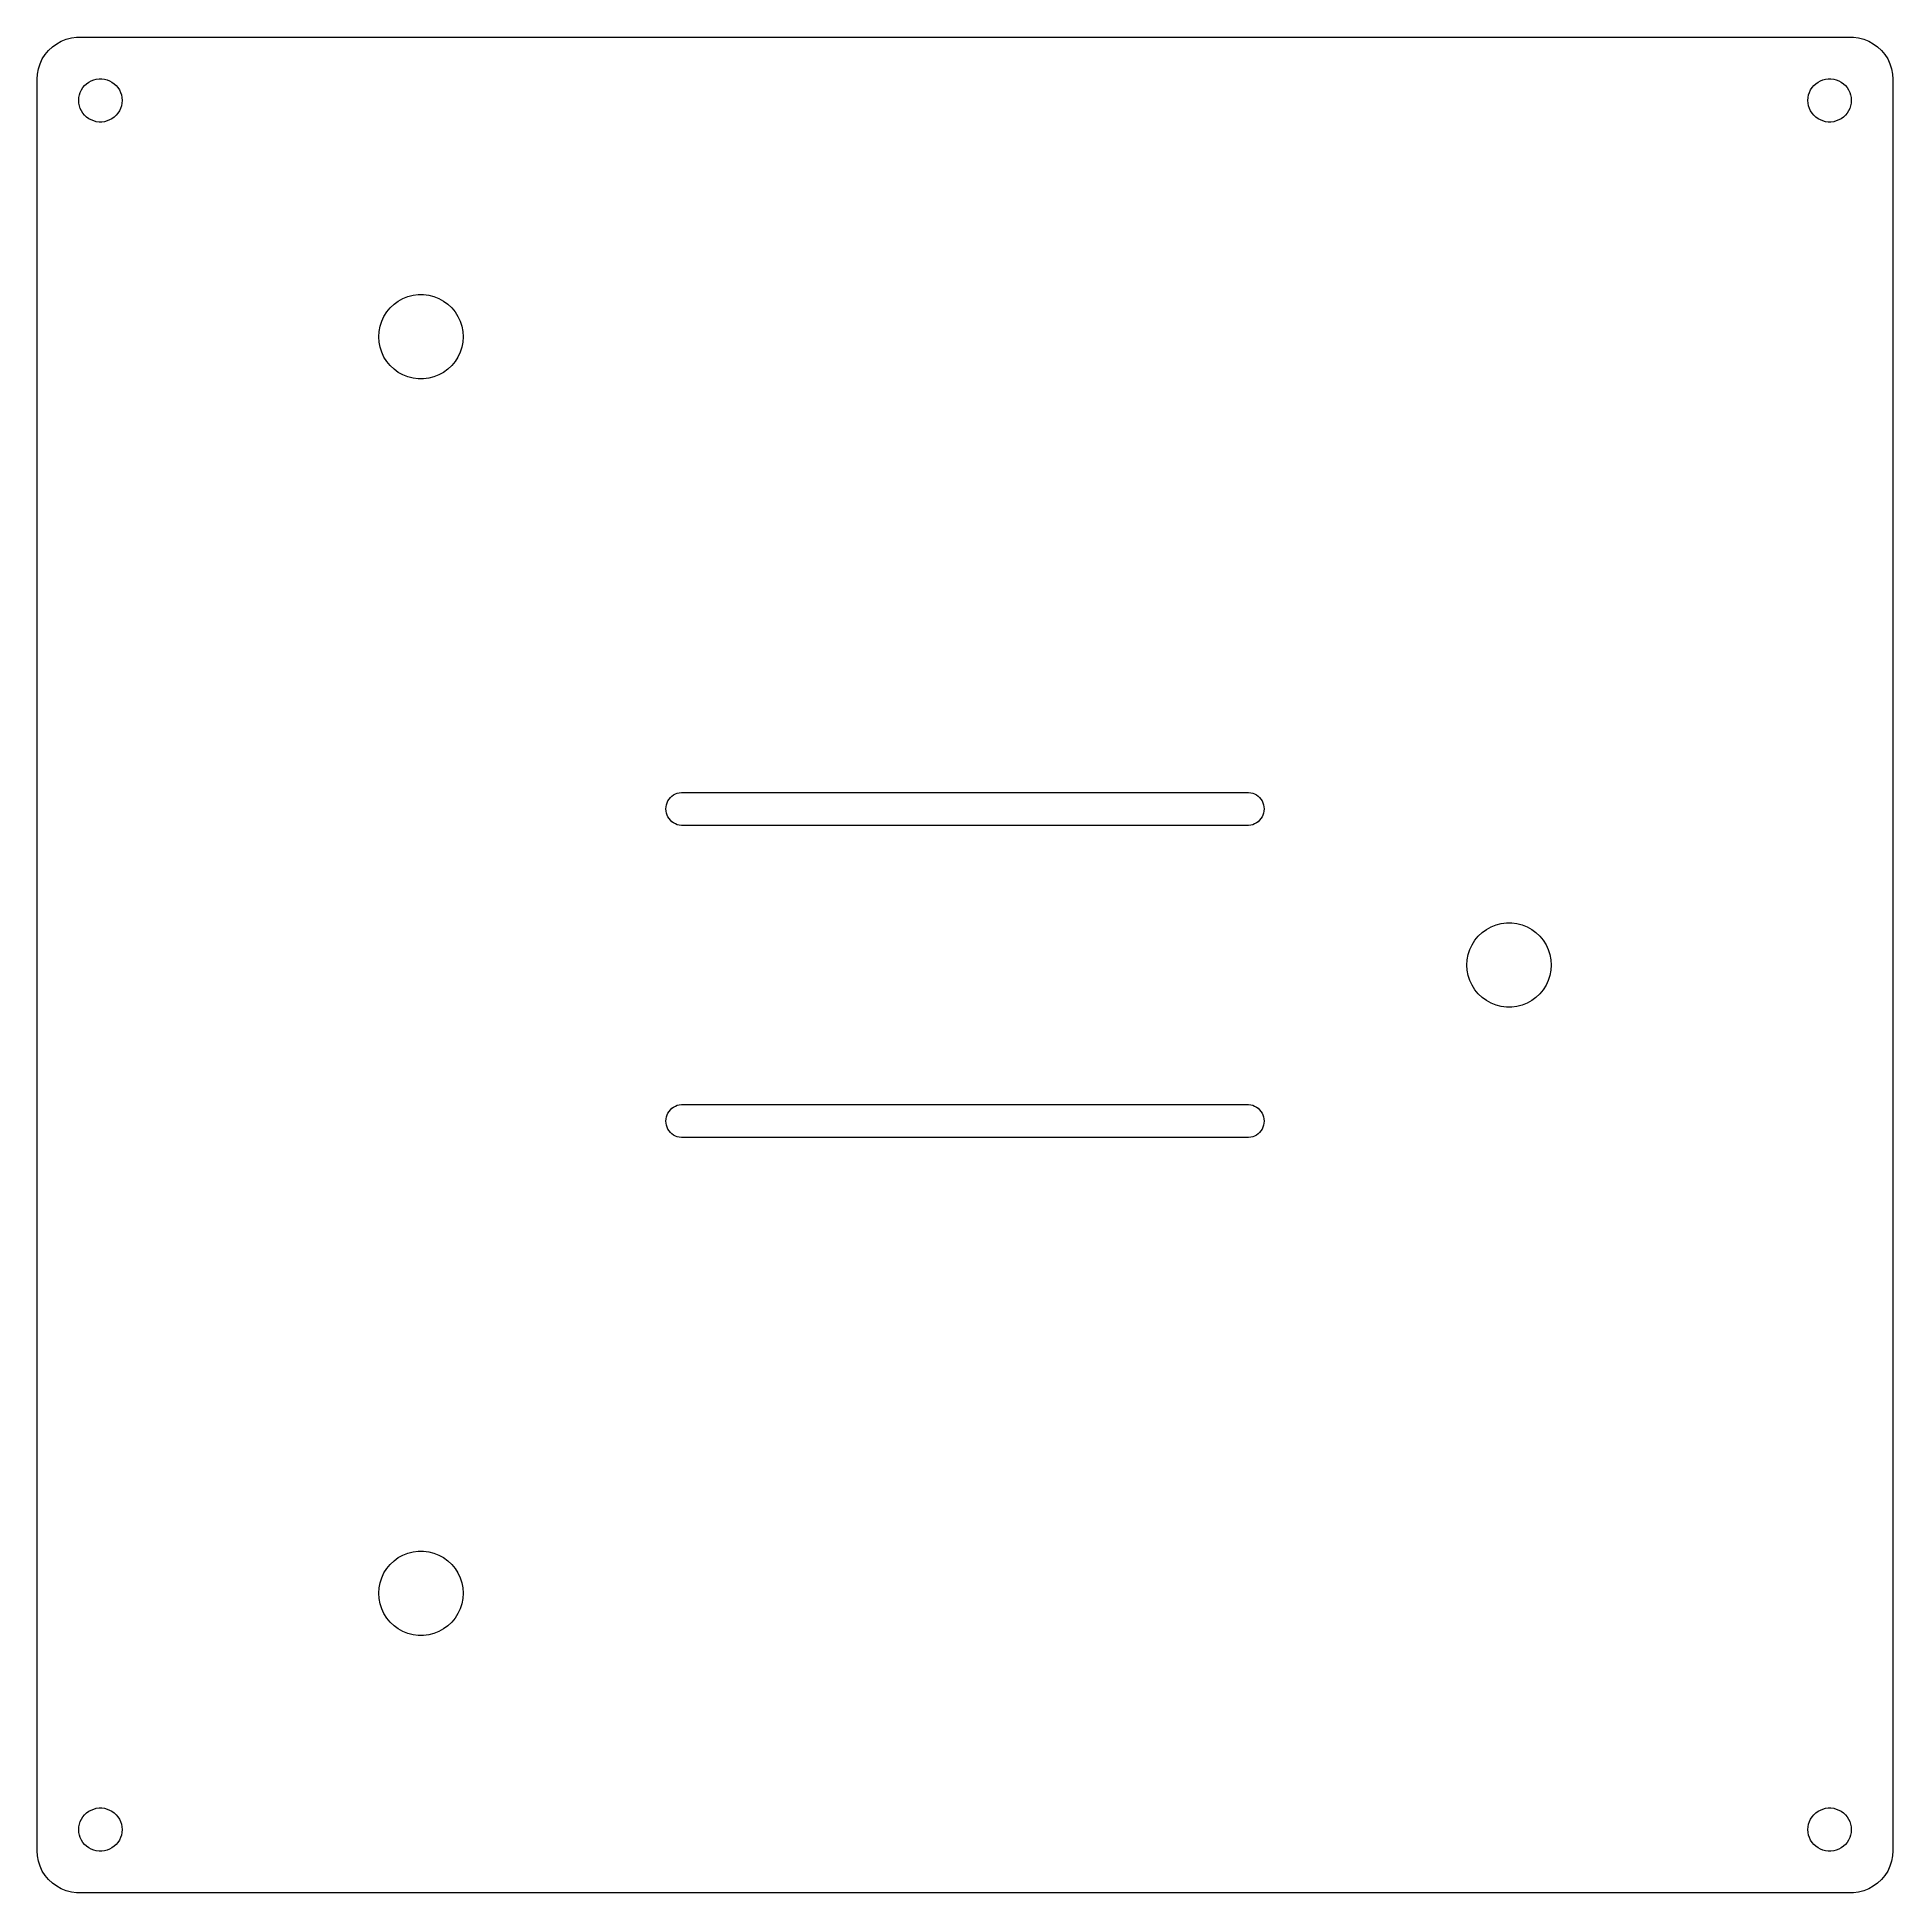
# Model space of a CAD drawing. Header units: millimetres. Extents: x -140 to 140, y -140 to 140.
import ezdxf

# ---------------------------------------------------------------- set-up
doc = ezdxf.new("R2010")
doc.units = ezdxf.units.MM
doc.layers.get('0').update_dxf_attribs({"linetype": 'CONTINUOUS', "lineweight": 0})

msp = doc.modelspace()

# ---------------------------------------------------------------- linework, layer by layer
for p, q in [((-133.35, 139.687), (-133.35, 139.7)), ((-133.35, 139.7), (133.35, 139.7)), ((133.35, 139.7), (133.35, 139.687)), ((-138.915, 136.409), (-138.487, 137.082)), ((-138.487, 137.082), (-137.979, 137.697)), ((-137.979, 137.697), (-137.398, 138.243)), ((-137.398, 138.243), (-136.753, 138.711)), ((-136.753, 138.711), (-136.054, 139.096)), ((-136.054, 139.096), (-135.312, 139.389)), ((-135.312, 139.389), (-134.54, 139.588)), ((-134.54, 139.588), (-133.749, 139.687)), ((-133.749, 139.687), (-133.35, 139.687)), ((133.35, 139.687), (133.749, 139.687)), ((133.749, 139.687), (134.54, 139.588)), ((134.54, 139.588), (135.312, 139.389)), ((135.312, 139.389), (136.054, 139.096)), ((136.054, 139.096), (136.753, 138.711)), ((136.753, 138.711), (137.398, 138.243)), ((137.398, 138.243), (137.979, 137.697)), ((137.979, 137.697), (138.487, 137.082)), ((138.487, 137.082), (138.915, 136.409)), ((-139.7, 133.35), (-139.65, 134.146)), ((-139.65, 134.146), (-139.501, 134.929)), ((-139.501, 134.929), (-139.254, 135.688)), ((-139.254, 135.688), (-138.915, 136.409)), ((138.915, 136.409), (139.254, 135.688)), ((139.254, 135.688), (139.501, 134.929)), ((139.501, 134.929), (139.65, 134.146)), ((139.65, 134.146), (139.7, 133.35)), ((-139.7, -133.35), (-139.7, 133.35)), ((-133.336, 130.987), (-133.21, 131.377)), ((-133.21, 131.377), (-133.035, 131.747)), ((-133.035, 131.747), (-132.816, 132.093)), ((-132.816, 132.093), (-132.554, 132.409)), ((-132.554, 132.409), (-132.255, 132.69)), ((-132.255, 132.69), (-131.924, 132.931)), ((-131.924, 132.931), (-131.565, 133.128)), ((-131.565, 133.128), (-131.184, 133.279)), ((-131.184, 133.279), (-130.787, 133.381)), ((-130.787, 133.381), (-130.38, 133.432)), ((-130.38, 133.432), (-129.97, 133.432)), ((-129.97, 133.432), (-129.563, 133.381)), ((-129.563, 133.381), (-129.166, 133.279)), ((-129.166, 133.279), (-128.785, 133.128)), ((-128.785, 133.128), (-128.426, 132.931)), ((-128.426, 132.931), (-128.095, 132.69)), ((-128.095, 132.69), (-127.796, 132.409)), ((-127.796, 132.409), (-127.534, 132.093)), ((-127.534, 132.093), (-127.315, 131.747)), ((-127.315, 131.747), (-127.14, 131.377)), ((-127.14, 131.377), (-127.014, 130.987)), ((127.014, 130.987), (127.14, 131.377)), ((127.14, 131.377), (127.315, 131.747)), ((127.315, 131.747), (127.534, 132.093)), ((127.534, 132.093), (127.796, 132.409)), ((127.796, 132.409), (128.095, 132.69)), ((128.095, 132.69), (128.426, 132.931)), ((128.426, 132.931), (128.785, 133.128)), ((128.785, 133.128), (129.166, 133.279)), ((129.166, 133.279), (129.563, 133.381)), ((129.563, 133.381), (129.97, 133.432)), ((129.97, 133.432), (130.38, 133.432)), ((130.38, 133.432), (130.787, 133.381)), ((130.787, 133.381), (131.184, 133.279)), ((131.184, 133.279), (131.565, 133.128)), ((131.565, 133.128), (131.924, 132.931)), ((131.924, 132.931), (132.255, 132.69)), ((132.255, 132.69), (132.554, 132.409)), ((132.554, 132.409), (132.816, 132.093)), ((132.816, 132.093), (133.035, 131.747)), ((133.035, 131.747), (133.21, 131.377)), ((133.21, 131.377), (133.336, 130.987)), ((139.7, 133.35), (139.7, -133.35)), ((-133.439, 130.175), (-133.413, 130.584)), ((-133.413, 129.766), (-133.439, 130.175)), ((-133.413, 130.584), (-133.336, 130.987)), ((-133.336, 129.363), (-133.413, 129.766)), ((-133.21, 128.973), (-133.336, 129.363)), ((-133.035, 128.603), (-133.21, 128.973)), ((-132.816, 128.257), (-133.035, 128.603)), ((-127.315, 128.603), (-127.534, 128.257)), ((-127.14, 128.973), (-127.315, 128.603)), ((-127.014, 129.363), (-127.14, 128.973)), ((-127.014, 130.987), (-126.937, 130.584)), ((-126.937, 129.766), (-127.014, 129.363)), ((-126.937, 130.584), (-126.911, 130.175)), ((-126.911, 130.175), (-126.937, 129.766)), ((126.911, 130.175), (126.937, 130.584)), ((126.937, 129.766), (126.911, 130.175)), ((126.937, 130.584), (127.014, 130.987)), ((127.014, 129.363), (126.937, 129.766)), ((127.14, 128.973), (127.014, 129.363)), ((127.315, 128.603), (127.14, 128.973)), ((127.534, 128.257), (127.315, 128.603)), ((133.035, 128.603), (132.816, 128.257)), ((133.21, 128.973), (133.035, 128.603)), ((133.336, 129.363), (133.21, 128.973)), ((133.336, 130.987), (133.413, 130.584)), ((133.413, 129.766), (133.336, 129.363)), ((133.413, 130.584), (133.439, 130.175)), ((133.439, 130.175), (133.413, 129.766)), ((-132.554, 127.941), (-132.816, 128.257)), ((-132.255, 127.66), (-132.554, 127.941)), ((-131.924, 127.419), (-132.255, 127.66)), ((-131.565, 127.222), (-131.924, 127.419)), ((-131.184, 127.071), (-131.565, 127.222)), ((-130.787, 126.969), (-131.184, 127.071)), ((-130.38, 126.918), (-130.787, 126.969)), ((-129.97, 126.918), (-130.38, 126.918)), ((-129.563, 126.969), (-129.97, 126.918)), ((-129.166, 127.071), (-129.563, 126.969)), ((-128.785, 127.222), (-129.166, 127.071)), ((-128.426, 127.419), (-128.785, 127.222)), ((-128.095, 127.66), (-128.426, 127.419)), ((-127.796, 127.941), (-128.095, 127.66)), ((-127.534, 128.257), (-127.796, 127.941)), ((127.796, 127.941), (127.534, 128.257)), ((128.095, 127.66), (127.796, 127.941)), ((128.426, 127.419), (128.095, 127.66)), ((128.785, 127.222), (128.426, 127.419)), ((129.166, 127.071), (128.785, 127.222)), ((129.563, 126.969), (129.166, 127.071)), ((129.97, 126.918), (129.563, 126.969)), ((130.38, 126.918), (129.97, 126.918)), ((130.787, 126.969), (130.38, 126.918)), ((131.184, 127.071), (130.787, 126.969)), ((131.565, 127.222), (131.184, 127.071)), ((131.924, 127.419), (131.565, 127.222)), ((132.255, 127.66), (131.924, 127.419)), ((132.554, 127.941), (132.255, 127.66)), ((132.816, 128.257), (132.554, 127.941)), ((-84.619, 100.333), (-83.877, 100.626)), ((-83.877, 100.626), (-83.105, 100.825)), ((-83.105, 100.825), (-82.314, 100.925)), ((-82.314, 100.925), (-81.516, 100.925)), ((-81.516, 100.925), (-80.725, 100.825)), ((-80.725, 100.825), (-79.953, 100.626)), ((-79.953, 100.626), (-79.211, 100.333)), ((-87.48, 97.646), (-87.052, 98.32)), ((-87.052, 98.32), (-86.544, 98.934)), ((-86.544, 98.934), (-85.963, 99.48)), ((-85.963, 99.48), (-85.318, 99.949)), ((-85.318, 99.949), (-84.619, 100.333)), ((-79.211, 100.333), (-78.513, 99.949)), ((-78.513, 99.949), (-77.867, 99.48)), ((-77.867, 99.48), (-77.286, 98.934)), ((-77.286, 98.934), (-76.778, 98.32)), ((-76.778, 98.32), (-76.35, 97.646)), ((-88.265, 94.587), (-88.215, 95.383)), ((-88.215, 95.383), (-88.066, 96.166)), ((-88.066, 96.166), (-87.819, 96.925)), ((-87.819, 96.925), (-87.48, 97.646)), ((-76.35, 97.646), (-76.011, 96.925)), ((-76.011, 96.925), (-75.764, 96.166)), ((-75.764, 96.166), (-75.615, 95.383)), ((-75.615, 95.383), (-75.565, 94.587)), ((-88.215, 93.791), (-88.265, 94.587)), ((-88.066, 93.008), (-88.215, 93.791)), ((-87.819, 92.25), (-88.066, 93.008)), ((-87.48, 91.528), (-87.819, 92.25)), ((-76.011, 92.25), (-76.35, 91.528)), ((-75.764, 93.008), (-76.011, 92.25)), ((-75.615, 93.791), (-75.764, 93.008)), ((-75.565, 94.587), (-75.615, 93.791)), ((-87.052, 90.855), (-87.48, 91.528)), ((-86.544, 90.24), (-87.052, 90.855)), ((-85.963, 89.695), (-86.544, 90.24)), ((-85.318, 89.226), (-85.963, 89.695)), ((-77.867, 89.695), (-78.513, 89.226)), ((-77.286, 90.24), (-77.867, 89.695)), ((-76.778, 90.855), (-77.286, 90.24)), ((-76.35, 91.528), (-76.778, 90.855)), ((-84.619, 88.842), (-85.318, 89.226)), ((-83.877, 88.548), (-84.619, 88.842)), ((-83.105, 88.35), (-83.877, 88.548)), ((-82.314, 88.25), (-83.105, 88.35)), ((-81.516, 88.25), (-82.314, 88.25)), ((-80.725, 88.35), (-81.516, 88.25)), ((-79.953, 88.548), (-80.725, 88.35)), ((-79.211, 88.842), (-79.953, 88.548)), ((-78.513, 89.226), (-79.211, 88.842)), ((-44.559, 24.958), (-44.36, 25.199)), ((-44.36, 25.199), (-44.132, 25.413)), ((-44.132, 25.413), (-43.879, 25.597)), ((-43.879, 25.597), (-43.605, 25.747)), ((-43.605, 25.747), (-43.314, 25.862)), ((-43.314, 25.862), (-43.011, 25.94)), ((-43.011, 25.94), (-42.701, 25.979)), ((-42.701, 25.979), (-42.545, 25.979)), ((-42.545, 25.979), (-42.545, 25.984)), ((-42.545, 25.984), (42.545, 25.984)), ((42.545, 25.984), (42.545, 25.979)), ((42.545, 25.979), (42.701, 25.979)), ((42.701, 25.979), (43.011, 25.94)), ((43.011, 25.94), (43.314, 25.862)), ((43.314, 25.862), (43.605, 25.747)), ((43.605, 25.747), (43.879, 25.597)), ((43.879, 25.597), (44.132, 25.413)), ((44.132, 25.413), (44.36, 25.199)), ((44.36, 25.199), (44.559, 24.958)), ((-45.034, 23.495), (-45.015, 23.807)), ((-45.015, 23.183), (-45.034, 23.495)), ((-45.015, 23.807), (-44.956, 24.114)), ((-44.956, 22.876), (-45.015, 23.183)), ((-44.956, 24.114), (-44.859, 24.411)), ((-44.859, 22.579), (-44.956, 22.876)), ((-44.859, 24.411), (-44.726, 24.694)), ((-44.726, 22.296), (-44.859, 22.579)), ((-44.726, 24.694), (-44.559, 24.958)), ((44.559, 24.958), (44.726, 24.694)), ((44.726, 24.694), (44.859, 24.411)), ((44.859, 22.579), (44.726, 22.296)), ((44.859, 24.411), (44.956, 24.114)), ((44.956, 22.876), (44.859, 22.579)), ((44.956, 24.114), (45.015, 23.807)), ((45.015, 23.183), (44.956, 22.876)), ((45.015, 23.807), (45.034, 23.495)), ((45.034, 23.495), (45.015, 23.183)), ((-44.559, 22.032), (-44.726, 22.296)), ((-44.36, 21.791), (-44.559, 22.032)), ((-44.132, 21.577), (-44.36, 21.791)), ((-43.879, 21.393), (-44.132, 21.577)), ((-43.605, 21.243), (-43.879, 21.393)), ((-43.314, 21.128), (-43.605, 21.243)), ((-43.011, 21.05), (-43.314, 21.128)), ((-42.701, 21.011), (-43.011, 21.05)), ((-42.545, 21.011), (-42.701, 21.011)), ((-42.545, 21.006), (-42.545, 21.011)), ((42.545, 21.006), (-42.545, 21.006)), ((42.701, 21.011), (42.545, 21.011)), ((42.545, 21.011), (42.545, 21.006)), ((43.011, 21.05), (42.701, 21.011)), ((43.314, 21.128), (43.011, 21.05)), ((43.605, 21.243), (43.314, 21.128)), ((43.879, 21.393), (43.605, 21.243)), ((44.132, 21.577), (43.879, 21.393)), ((44.36, 21.791), (44.132, 21.577)), ((44.559, 22.032), (44.36, 21.791)), ((44.726, 22.296), (44.559, 22.032)), ((78.513, 5.361), (79.211, 5.746)), ((79.211, 5.746), (79.953, 6.039)), ((79.953, 6.039), (80.725, 6.238)), ((80.725, 6.238), (81.516, 6.337)), ((81.516, 6.337), (82.314, 6.337)), ((82.314, 6.337), (83.105, 6.238)), ((83.105, 6.238), (83.877, 6.039)), ((83.877, 6.039), (84.619, 5.746)), ((84.619, 5.746), (85.318, 5.361)), ((76.011, 2.338), (76.35, 3.059)), ((76.35, 3.059), (76.778, 3.732)), ((76.778, 3.732), (77.286, 4.347)), ((77.286, 4.347), (77.867, 4.893)), ((77.867, 4.893), (78.513, 5.361)), ((85.318, 5.361), (85.963, 4.893)), ((85.963, 4.893), (86.544, 4.347)), ((86.544, 4.347), (87.052, 3.732)), ((87.052, 3.732), (87.48, 3.059)), ((87.48, 3.059), (87.819, 2.338)), ((75.565, 0), (75.615, 0.796)), ((75.615, -0.796), (75.565, 0)), ((75.615, 0.796), (75.764, 1.579)), ((75.764, 1.579), (76.011, 2.338)), ((87.819, 2.338), (88.066, 1.579)), ((88.066, 1.579), (88.215, 0.796)), ((88.215, 0.796), (88.265, 0)), ((88.265, 0), (88.215, -0.796)), ((75.764, -1.579), (75.615, -0.796)), ((76.011, -2.338), (75.764, -1.579)), ((76.35, -3.059), (76.011, -2.338)), ((87.819, -2.338), (87.48, -3.059)), ((88.066, -1.579), (87.819, -2.338)), ((88.215, -0.796), (88.066, -1.579)), ((76.778, -3.732), (76.35, -3.059)), ((77.286, -4.347), (76.778, -3.732)), ((77.867, -4.893), (77.286, -4.347)), ((78.513, -5.361), (77.867, -4.893)), ((79.211, -5.746), (78.513, -5.361)), ((85.318, -5.361), (84.619, -5.746)), ((85.963, -4.893), (85.318, -5.361)), ((86.544, -4.347), (85.963, -4.893)), ((87.052, -3.732), (86.544, -4.347)), ((87.48, -3.059), (87.052, -3.732)), ((79.953, -6.039), (79.211, -5.746)), ((80.725, -6.238), (79.953, -6.039)), ((81.516, -6.337), (80.725, -6.238)), ((82.314, -6.337), (81.516, -6.337)), ((83.105, -6.238), (82.314, -6.337)), ((83.877, -6.039), (83.105, -6.238)), ((84.619, -5.746), (83.877, -6.039)), ((-44.859, -22.579), (-44.726, -22.296)), ((-44.726, -22.296), (-44.559, -22.032)), ((-44.559, -22.032), (-44.36, -21.791)), ((-44.36, -21.791), (-44.132, -21.577)), ((-44.132, -21.577), (-43.879, -21.393)), ((-43.879, -21.393), (-43.605, -21.243)), ((-43.605, -21.243), (-43.314, -21.128)), ((-43.314, -21.128), (-43.011, -21.05)), ((-43.011, -21.05), (-42.701, -21.011)), ((-42.701, -21.011), (-42.545, -21.011)), ((-42.545, -21.011), (-42.545, -21.006)), ((-42.545, -21.006), (42.545, -21.006)), ((42.545, -21.006), (42.545, -21.011)), ((42.545, -21.011), (42.701, -21.011)), ((42.701, -21.011), (43.011, -21.05)), ((43.011, -21.05), (43.314, -21.128)), ((43.314, -21.128), (43.605, -21.243)), ((43.605, -21.243), (43.879, -21.393)), ((43.879, -21.393), (44.132, -21.577)), ((44.132, -21.577), (44.36, -21.791)), ((44.36, -21.791), (44.559, -22.032)), ((44.559, -22.032), (44.726, -22.296)), ((44.726, -22.296), (44.859, -22.579)), ((-45.034, -23.495), (-45.015, -23.183)), ((-45.015, -23.807), (-45.034, -23.495)), ((-45.015, -23.183), (-44.956, -22.876)), ((-44.956, -24.114), (-45.015, -23.807)), ((-44.956, -22.876), (-44.859, -22.579)), ((-44.859, -24.411), (-44.956, -24.114)), ((-44.726, -24.694), (-44.859, -24.411)), ((-44.559, -24.958), (-44.726, -24.694)), ((-44.36, -25.199), (-44.559, -24.958)), ((44.559, -24.958), (44.36, -25.199)), ((44.726, -24.694), (44.559, -24.958)), ((44.859, -24.411), (44.726, -24.694)), ((44.859, -22.579), (44.956, -22.876)), ((44.956, -24.114), (44.859, -24.411)), ((44.956, -22.876), (45.015, -23.183)), ((45.015, -23.807), (44.956, -24.114)), ((45.015, -23.183), (45.034, -23.495)), ((45.034, -23.495), (45.015, -23.807)), ((-44.132, -25.413), (-44.36, -25.199)), ((-43.879, -25.597), (-44.132, -25.413)), ((-43.605, -25.747), (-43.879, -25.597)), ((-43.314, -25.862), (-43.605, -25.747)), ((-43.011, -25.94), (-43.314, -25.862)), ((-42.701, -25.979), (-43.011, -25.94)), ((-42.545, -25.979), (-42.701, -25.979)), ((-42.545, -25.984), (-42.545, -25.979)), ((42.545, -25.984), (-42.545, -25.984)), ((42.701, -25.979), (42.545, -25.979)), ((42.545, -25.979), (42.545, -25.984)), ((43.011, -25.94), (42.701, -25.979)), ((43.314, -25.862), (43.011, -25.94)), ((43.605, -25.747), (43.314, -25.862)), ((43.879, -25.597), (43.605, -25.747)), ((44.132, -25.413), (43.879, -25.597)), ((44.36, -25.199), (44.132, -25.413)), ((-85.963, -89.695), (-85.318, -89.226)), ((-85.318, -89.226), (-84.619, -88.842)), ((-84.619, -88.842), (-83.877, -88.548)), ((-83.877, -88.548), (-83.105, -88.35)), ((-83.105, -88.35), (-82.314, -88.25)), ((-82.314, -88.25), (-81.516, -88.25)), ((-81.516, -88.25), (-80.725, -88.35)), ((-80.725, -88.35), (-79.953, -88.548)), ((-79.953, -88.548), (-79.211, -88.842)), ((-79.211, -88.842), (-78.513, -89.226)), ((-78.513, -89.226), (-77.867, -89.695)), ((-87.819, -92.25), (-87.48, -91.528)), ((-87.48, -91.528), (-87.052, -90.855)), ((-87.052, -90.855), (-86.544, -90.24)), ((-86.544, -90.24), (-85.963, -89.695)), ((-77.867, -89.695), (-77.286, -90.24)), ((-77.286, -90.24), (-76.778, -90.855)), ((-76.778, -90.855), (-76.35, -91.528)), ((-76.35, -91.528), (-76.011, -92.25)), ((-88.265, -94.587), (-88.215, -93.791)), ((-88.215, -95.383), (-88.265, -94.587)), ((-88.215, -93.791), (-88.066, -93.008)), ((-88.066, -93.008), (-87.819, -92.25)), ((-76.011, -92.25), (-75.764, -93.008)), ((-75.764, -93.008), (-75.615, -93.791)), ((-75.615, -93.791), (-75.565, -94.587)), ((-75.565, -94.587), (-75.615, -95.383)), ((-88.066, -96.166), (-88.215, -95.383)), ((-87.819, -96.925), (-88.066, -96.166)), ((-87.48, -97.646), (-87.819, -96.925)), ((-87.052, -98.32), (-87.48, -97.646)), ((-76.35, -97.646), (-76.778, -98.32)), ((-76.011, -96.925), (-76.35, -97.646)), ((-75.764, -96.166), (-76.011, -96.925)), ((-75.615, -95.383), (-75.764, -96.166)), ((-86.544, -98.934), (-87.052, -98.32)), ((-85.963, -99.48), (-86.544, -98.934)), ((-85.318, -99.949), (-85.963, -99.48)), ((-84.619, -100.333), (-85.318, -99.949)), ((-83.877, -100.626), (-84.619, -100.333)), ((-79.211, -100.333), (-79.953, -100.626)), ((-78.513, -99.949), (-79.211, -100.333)), ((-77.867, -99.48), (-78.513, -99.949)), ((-77.286, -98.934), (-77.867, -99.48)), ((-76.778, -98.32), (-77.286, -98.934)), ((-83.105, -100.825), (-83.877, -100.626)), ((-82.314, -100.925), (-83.105, -100.825)), ((-81.516, -100.925), (-82.314, -100.925)), ((-80.725, -100.825), (-81.516, -100.925)), ((-79.953, -100.626), (-80.725, -100.825)), ((-133.035, -128.603), (-132.816, -128.257)), ((-132.816, -128.257), (-132.554, -127.941)), ((-132.554, -127.941), (-132.255, -127.66)), ((-132.255, -127.66), (-131.924, -127.419)), ((-131.924, -127.419), (-131.565, -127.222)), ((-131.565, -127.222), (-131.184, -127.071)), ((-131.184, -127.071), (-130.787, -126.969)), ((-130.787, -126.969), (-130.38, -126.918)), ((-130.38, -126.918), (-129.97, -126.918)), ((-129.97, -126.918), (-129.563, -126.969)), ((-129.563, -126.969), (-129.166, -127.071)), ((-129.166, -127.071), (-128.785, -127.222)), ((-128.785, -127.222), (-128.426, -127.419)), ((-128.426, -127.419), (-128.095, -127.66)), ((-128.095, -127.66), (-127.796, -127.941)), ((-127.796, -127.941), (-127.534, -128.257)), ((-127.534, -128.257), (-127.315, -128.603)), ((127.315, -128.603), (127.534, -128.257)), ((127.534, -128.257), (127.796, -127.941)), ((127.796, -127.941), (128.095, -127.66)), ((128.095, -127.66), (128.426, -127.419)), ((128.426, -127.419), (128.785, -127.222)), ((128.785, -127.222), (129.166, -127.071)), ((129.166, -127.071), (129.563, -126.969)), ((129.563, -126.969), (129.97, -126.918)), ((129.97, -126.918), (130.38, -126.918)), ((130.38, -126.918), (130.787, -126.969)), ((130.787, -126.969), (131.184, -127.071)), ((131.184, -127.071), (131.565, -127.222)), ((131.565, -127.222), (131.924, -127.419)), ((131.924, -127.419), (132.255, -127.66)), ((132.255, -127.66), (132.554, -127.941)), ((132.554, -127.941), (132.816, -128.257)), ((132.816, -128.257), (133.035, -128.603)), ((-133.439, -130.175), (-133.413, -129.766)), ((-133.413, -130.584), (-133.439, -130.175)), ((-133.413, -129.766), (-133.336, -129.363)), ((-133.336, -130.987), (-133.413, -130.584)), ((-133.336, -129.363), (-133.21, -128.973)), ((-133.21, -131.377), (-133.336, -130.987)), ((-133.21, -128.973), (-133.035, -128.603)), ((-127.315, -128.603), (-127.14, -128.973)), ((-127.14, -128.973), (-127.014, -129.363)), ((-127.014, -130.987), (-127.14, -131.377)), ((-127.014, -129.363), (-126.937, -129.766)), ((-126.937, -130.584), (-127.014, -130.987)), ((-126.937, -129.766), (-126.911, -130.175)), ((-126.911, -130.175), (-126.937, -130.584)), ((126.911, -130.175), (126.937, -129.766)), ((126.937, -130.584), (126.911, -130.175)), ((126.937, -129.766), (127.014, -129.363)), ((127.014, -130.987), (126.937, -130.584)), ((127.014, -129.363), (127.14, -128.973)), ((127.14, -131.377), (127.014, -130.987)), ((127.14, -128.973), (127.315, -128.603)), ((133.035, -128.603), (133.21, -128.973)), ((133.21, -128.973), (133.336, -129.363)), ((133.336, -130.987), (133.21, -131.377)), ((133.336, -129.363), (133.413, -129.766)), ((133.413, -130.584), (133.336, -130.987)), ((133.413, -129.766), (133.439, -130.175)), ((133.439, -130.175), (133.413, -130.584)), ((-139.65, -134.146), (-139.7, -133.35)), ((-133.035, -131.747), (-133.21, -131.377)), ((-132.816, -132.093), (-133.035, -131.747)), ((-132.554, -132.409), (-132.816, -132.093)), ((-132.255, -132.69), (-132.554, -132.409)), ((-131.924, -132.931), (-132.255, -132.69)), ((-131.565, -133.128), (-131.924, -132.931)), ((-131.184, -133.279), (-131.565, -133.128)), ((-130.787, -133.381), (-131.184, -133.279)), ((-130.38, -133.432), (-130.787, -133.381)), ((-129.97, -133.432), (-130.38, -133.432)), ((-129.563, -133.381), (-129.97, -133.432)), ((-129.166, -133.279), (-129.563, -133.381)), ((-128.785, -133.128), (-129.166, -133.279)), ((-128.426, -132.931), (-128.785, -133.128)), ((-128.095, -132.69), (-128.426, -132.931)), ((-127.796, -132.409), (-128.095, -132.69)), ((-127.534, -132.093), (-127.796, -132.409)), ((-127.315, -131.747), (-127.534, -132.093)), ((-127.14, -131.377), (-127.315, -131.747)), ((127.315, -131.747), (127.14, -131.377)), ((127.534, -132.093), (127.315, -131.747)), ((127.796, -132.409), (127.534, -132.093)), ((128.095, -132.69), (127.796, -132.409)), ((128.426, -132.931), (128.095, -132.69)), ((128.785, -133.128), (128.426, -132.931)), ((129.166, -133.279), (128.785, -133.128)), ((129.563, -133.381), (129.166, -133.279)), ((129.97, -133.432), (129.563, -133.381)), ((130.38, -133.432), (129.97, -133.432)), ((130.787, -133.381), (130.38, -133.432)), ((131.184, -133.279), (130.787, -133.381)), ((131.565, -133.128), (131.184, -133.279)), ((131.924, -132.931), (131.565, -133.128)), ((132.255, -132.69), (131.924, -132.931)), ((132.554, -132.409), (132.255, -132.69)), ((132.816, -132.093), (132.554, -132.409)), ((133.035, -131.747), (132.816, -132.093)), ((133.21, -131.377), (133.035, -131.747)), ((139.7, -133.35), (139.65, -134.146)), ((-139.501, -134.929), (-139.65, -134.146)), ((-139.254, -135.688), (-139.501, -134.929)), ((-138.915, -136.409), (-139.254, -135.688)), ((-138.487, -137.082), (-138.915, -136.409)), ((138.915, -136.409), (138.487, -137.082)), ((139.254, -135.688), (138.915, -136.409)), ((139.501, -134.929), (139.254, -135.688)), ((139.65, -134.146), (139.501, -134.929)), ((-137.979, -137.697), (-138.487, -137.082)), ((-137.398, -138.243), (-137.979, -137.697)), ((-136.753, -138.711), (-137.398, -138.243)), ((-136.054, -139.096), (-136.753, -138.711)), ((-135.312, -139.389), (-136.054, -139.096)), ((-134.54, -139.588), (-135.312, -139.389)), ((-133.749, -139.687), (-134.54, -139.588)), ((-133.35, -139.687), (-133.749, -139.687)), ((-133.35, -139.7), (-133.35, -139.687)), ((133.35, -139.7), (-133.35, -139.7)), ((133.749, -139.687), (133.35, -139.687)), ((133.35, -139.687), (133.35, -139.7)), ((134.54, -139.588), (133.749, -139.687)), ((135.312, -139.389), (134.54, -139.588)), ((136.054, -139.096), (135.312, -139.389)), ((136.753, -138.711), (136.054, -139.096)), ((137.398, -138.243), (136.753, -138.711)), ((137.979, -137.697), (137.398, -138.243)), ((138.487, -137.082), (137.979, -137.697))]:
    msp.add_line(p, q)

doc.saveas('drawing.dxf')
